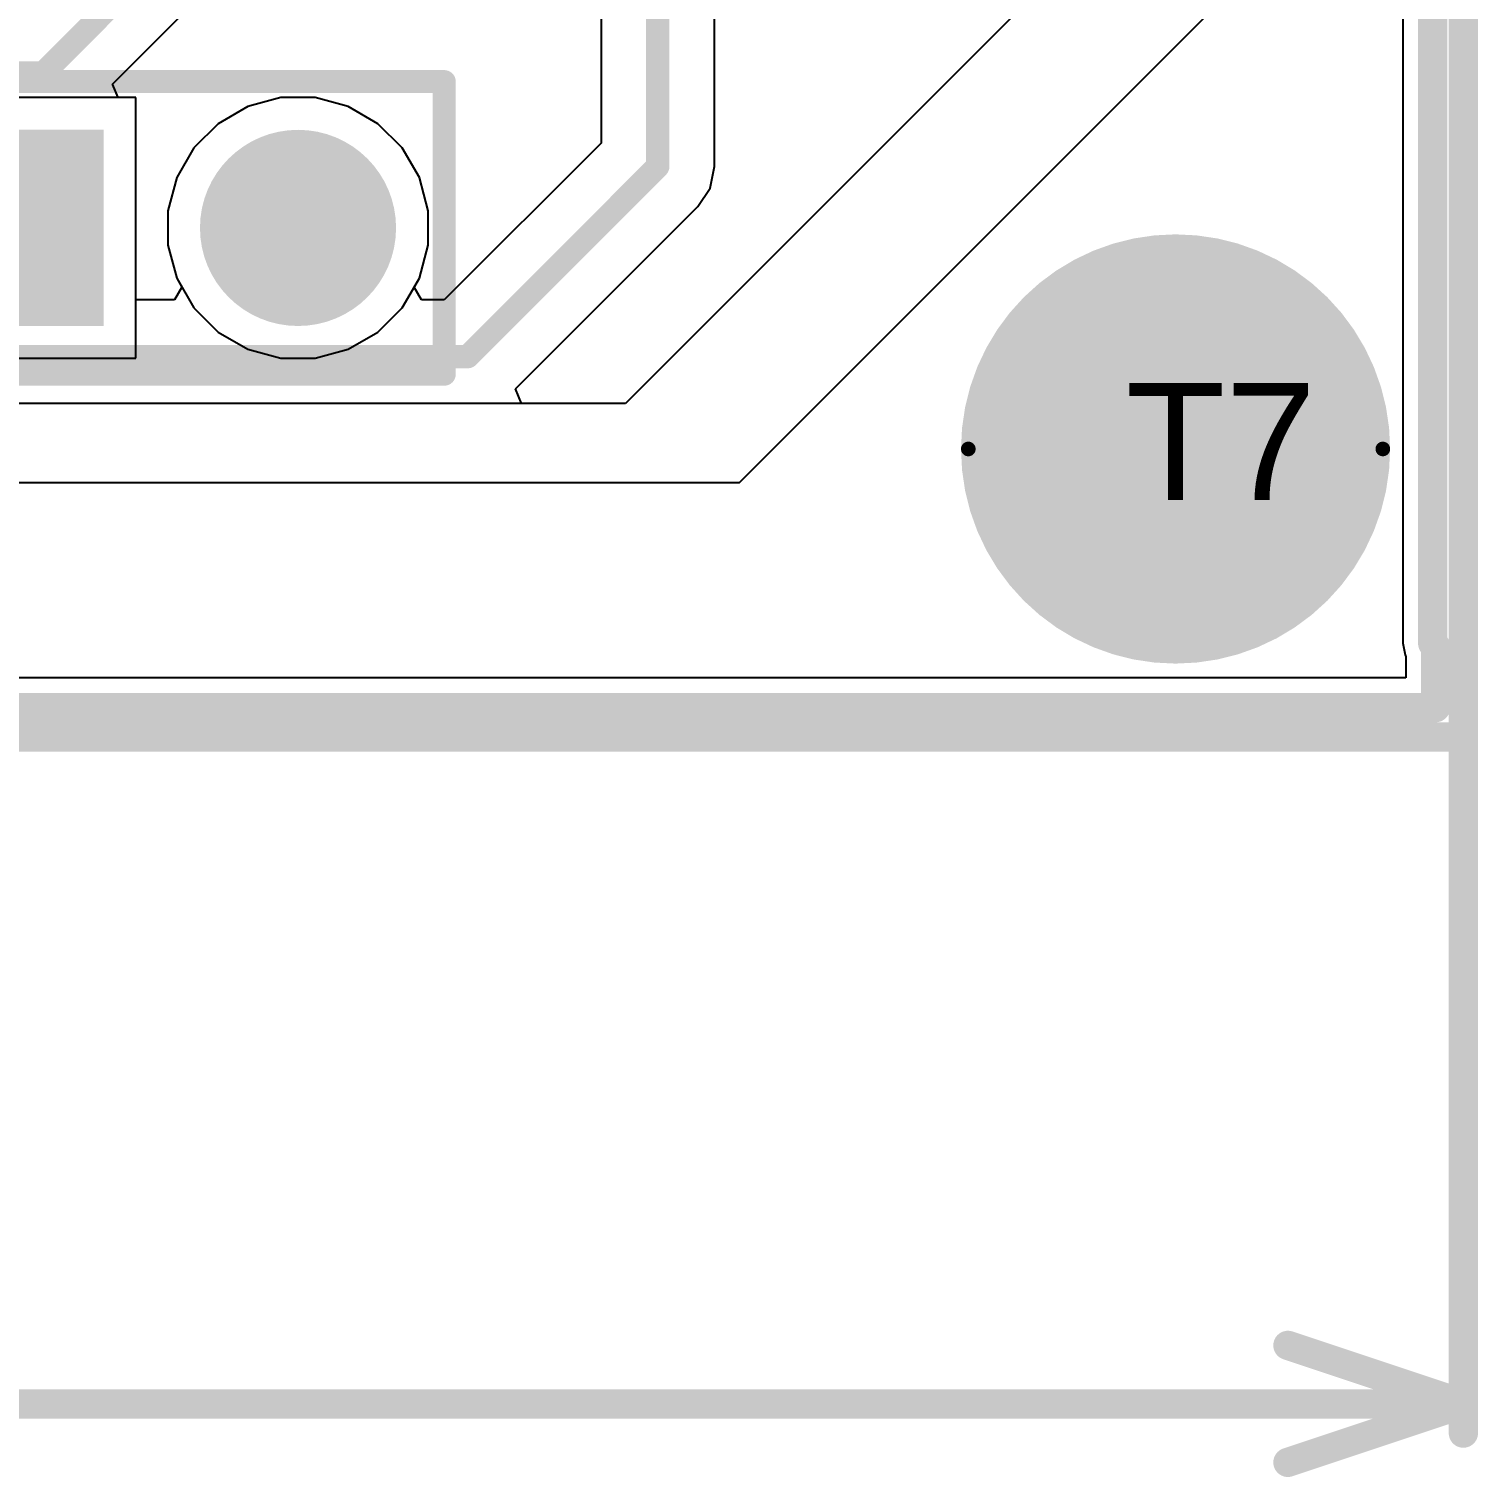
# Model space of a CAD drawing. Header units: inches. Extents: x -0.27 to 1.97, y -0.26 to 0.99.
# Drawn here: x 1.478 to 1.9735, y -0.253 to 0.242 of the extents above; entities that cross this region are included whole.
import ezdxf

# ---------------------------------------------------------------- set-up
doc = ezdxf.new("R2010")
doc.units = ezdxf.units.IN
doc.header["$MEASUREMENT"] = 0
for name, color, linetype in [('Bottom Layer', 5, 'Continuous'), ('Bottom Solder', 6, 'Continuous'), ('Keep-Out Layer', 6, 'Continuous'), ('Mechanical 1', 6, 'Continuous'), ('Multi-Layer', 9, 'Continuous'), ('Pad Holes', 156, 'Continuous'), ('Top Layer', 1, 'Continuous'), ('Top Overlay', 2, 'Continuous'), ('Top Solder', 216, 'Continuous')]:
    doc.layers.add(name, color=color, linetype=linetype)
doc.styles.add('Arial', font='', dxfattribs={"height": 0.2})
doc.styles.get('Arial').set_extended_font_data('Arial')

# ---------------------------------------------------------------- blocks, each defined once
blk = doc.blocks.new('HDR1X2_1')
at = {"layer": 'Bottom Layer'}
blk.add_hatch(color=5, dxfattribs=at).paths.add_polyline_path([(-0.02953, 0.02953), (0.02953, 0.02953), (0.02953, -0.02953), (-0.02953, -0.02953)])
h = blk.add_hatch(color=5, dxfattribs=at)
edge = h.paths.add_edge_path()
edge.add_arc((0.1, 0), 0.02953, 0, 360)
at = {"layer": 'Bottom Solder'}
blk.add_hatch(color=6, dxfattribs=at).paths.add_polyline_path([(-0.03353, 0.03353), (0.03353, 0.03353), (0.03353, -0.03353), (-0.03353, -0.03353)])
h = blk.add_hatch(color=6, dxfattribs=at)
edge = h.paths.add_edge_path()
edge.add_arc((0.1, 0), 0.03353, 0, 360)
at = {"layer": 'Multi-Layer'}
blk.add_hatch(color=9, dxfattribs=at).paths.add_polyline_path([(-0.02953, 0.02953), (0.02953, 0.02953), (0.02953, -0.02953), (-0.02953, -0.02953)])
h = blk.add_hatch(color=9, dxfattribs=at)
edge = h.paths.add_edge_path()
edge.add_arc((0.1, 0), 0.02953, 0, 360)
at = {"layer": 'Pad Holes'}
h = blk.add_hatch(color=7, dxfattribs=at)
edge = h.paths.add_edge_path()
edge.add_arc((0, 0), 0.01772, 0, 360)
h = blk.add_hatch(color=7, dxfattribs=at)
edge = h.paths.add_edge_path()
edge.add_arc((0.1, 0), 0.01772, 0, 360)
at = {"layer": 'Top Layer'}
blk.add_hatch(color=1, dxfattribs=at).paths.add_polyline_path([(-0.02953, 0.02953), (0.02953, 0.02953), (0.02953, -0.02953), (-0.02953, -0.02953)])
h = blk.add_hatch(color=1, dxfattribs=at)
edge = h.paths.add_edge_path()
edge.add_arc((0.1, 0), 0.02953, 0, 360)
at = {"layer": 'Top Solder'}
blk.add_hatch(color=216, dxfattribs=at).paths.add_polyline_path([(-0.03353, 0.03353), (0.03353, 0.03353), (0.03353, -0.03353), (-0.03353, -0.03353)])
h = blk.add_hatch(color=216, dxfattribs=at)
edge = h.paths.add_edge_path()
edge.add_arc((0.1, 0), 0.03353, 0, 360)
at = {"layer": 'Top Overlay'}
for points in [[(-0.05, 0.05, 0.00787, 0.00787, 0), (0.15, 0.05, 0.00787, 0.00787, 0)], [(-0.05, -0.05, 0.00787, 0.00787, 0), (-0.05, 0.05, 0.00787, 0.00787, 0)], [(0.15, -0.05, 0.00787, 0.00787, 0), (0.15, 0.05, 0.00787, 0.00787, 0)], [(-0.05, -0.05, 0.00787, 0.00787, 0), (0.15, -0.05, 0.00787, 0.00787, 0)]]:
    blk.add_lwpolyline(points, format="xyseb", dxfattribs=at)
for points in [[(-0.05197, 0.05, 0.00394, 0.00394, 1), (-0.04803, 0.05, 0.00394, 0.00394, 1)], [(-0.05197, 0.05, 0.00394, 0.00394, 1), (-0.04803, 0.05, 0.00394, 0.00394, 1)], [(0.14803, 0.05, 0.00394, 0.00394, 1), (0.15197, 0.05, 0.00394, 0.00394, 1)], [(0.14803, 0.05, 0.00394, 0.00394, 1), (0.15197, 0.05, 0.00394, 0.00394, 1)], [(-0.05197, -0.05, 0.00394, 0.00394, 1), (-0.04803, -0.05, 0.00394, 0.00394, 1)], [(-0.05197, -0.05, 0.00394, 0.00394, 1), (-0.04803, -0.05, 0.00394, 0.00394, 1)], [(0.14803, -0.05, 0.00394, 0.00394, 1), (0.15197, -0.05, 0.00394, 0.00394, 1)], [(0.14803, -0.05, 0.00394, 0.00394, 1), (0.15197, -0.05, 0.00394, 0.00394, 1)]]:
    blk.add_lwpolyline(points, format="xyseb", close=True, dxfattribs=at)
blk = doc.blocks.new('FIX_2_5_5')
at = {"layer": 'Bottom Layer'}
h = blk.add_hatch(color=5, dxfattribs=at)
edge = h.paths.add_edge_path()
edge.add_arc((0, 0), 0.0689, 0, 360)
at = {"layer": 'Bottom Solder'}
h = blk.add_hatch(color=6, dxfattribs=at)
edge = h.paths.add_edge_path()
edge.add_arc((0, 0), 0.0729, 0, 360)
at = {"layer": 'Multi-Layer'}
h = blk.add_hatch(color=9, dxfattribs=at)
edge = h.paths.add_edge_path()
edge.add_arc((0, 0), 0.0689, 0, 360)
at = {"layer": 'Pad Holes'}
h = blk.add_hatch(color=7, dxfattribs=at)
edge = h.paths.add_edge_path()
edge.add_arc((0, 0), 0.05315, 0, 360)
at = {"layer": 'Top Layer'}
h = blk.add_hatch(color=1, dxfattribs=at)
edge = h.paths.add_edge_path()
edge.add_arc((0, 0), 0.0689, 0, 360)
at = {"layer": 'Top Solder'}
h = blk.add_hatch(color=216, dxfattribs=at)
edge = h.paths.add_edge_path()
edge.add_arc((0, 0), 0.0729, 0, 360)
at = {"layer": 'Top Overlay'}
for points in [[(0.07087, 0, 0.005, 0.005, 1), (-0.07087, 0, 0.005, 0.005, 1)], [(-0.07212, 0, 0.0025, 0.0025, 1), (-0.06962, 0, 0.0025, 0.0025, 1)], [(0.06962, 0, 0.0025, 0.0025, 1), (0.07212, 0, 0.0025, 0.0025, 1)]]:
    blk.add_lwpolyline(points, format="xyseb", close=True, dxfattribs=at)

msp = doc.modelspace()

# ---------------------------------------------------------------- linework, layer by layer
at = {"layer": 'Bottom Layer'}
for p, q in [((1.9478, 0.9628), (1.9478, 0.032)), ((1.863, 0.295), (1.682, 0.114)), ((1.721, 0.087), (1.892, 0.258)), ((1.51453, 0.21853), (1.42547, 0.21853)), ((1.51453, 0.12947), (1.51453, 0.21853)), ((1.56414, 0.21853), (1.55281, 0.21549)), ((1.57586, 0.21853), (1.56414, 0.21853)), ((1.58719, 0.21549), (1.57586, 0.21853)), ((1.55281, 0.21549), (1.54266, 0.20963)), ((1.59734, 0.20963), (1.58719, 0.21549)), ((1.54266, 0.20963), (1.53437, 0.20134)), ((1.60563, 0.20134), (1.59734, 0.20963)), ((1.53437, 0.20134), (1.52851, 0.19119)), ((1.61149, 0.19119), (1.60563, 0.20134)), ((1.52851, 0.19119), (1.52547, 0.17986)), ((1.61453, 0.17986), (1.61149, 0.19119)), ((1.52547, 0.17986), (1.52547, 0.16814)), ((1.61453, 0.16814), (1.61453, 0.17986)), ((1.52547, 0.16814), (1.52851, 0.15681)), ((1.61149, 0.15681), (1.61453, 0.16814)), ((1.52851, 0.15681), (1.53437, 0.14666)), ((1.60563, 0.14666), (1.61149, 0.15681)), ((1.53437, 0.14666), (1.54266, 0.13837)), ((1.59734, 0.13837), (1.60563, 0.14666)), ((1.54266, 0.13837), (1.55281, 0.13251)), ((1.58719, 0.13251), (1.59734, 0.13837)), ((1.42547, 0.12947), (1.51453, 0.12947)), ((1.55281, 0.13251), (1.56414, 0.12947)), ((1.56414, 0.12947), (1.57586, 0.12947)), ((1.57586, 0.12947), (1.58719, 0.13251)), ((1.682, 0.114), (0.265, 0.114)), ((0.238, 0.087), (1.721, 0.087)), ((1.9478, 0.032), (1.94858, 0.0281)), ((1.94858, 0.0281), (1.9488, 0.02776)), ((1.9488, 0.02776), (1.9488, 0.0202)), ((1.9488, 0.0202), (0.0202, 0.0202))]:
    msp.add_line(p, q, dxfattribs=at)
at = {"layer": 'Keep-Out Layer'}
for points in [[(1.958, 0.032, 0.01, 0.01, 0), (1.958, 0.973, 0.01, 0.01, 0)], [(1.958, 0.032, 0.01, 0.01, 0), (1.959, 0.031, 0.01, 0.01, 0)], [(1.959, 0.01, 0.01, 0.01, 0), (1.959, 0.031, 0.01, 0.01, 0)], [(0.01, 0.01, 0.01, 0.01, 0), (1.959, 0.01, 0.01, 0.01, 0)]]:
    msp.add_lwpolyline(points, format="xyseb", dxfattribs=at)
for points in [[(1.9555, 0.032, 0.005, 0.005, 1), (1.9605, 0.032, 0.005, 0.005, 1)], [(1.9555, 0.032, 0.005, 0.005, 1), (1.9605, 0.032, 0.005, 0.005, 1)], [(1.9565, 0.031, 0.005, 0.005, 1), (1.9615, 0.031, 0.005, 0.005, 1)], [(1.9565, 0.031, 0.005, 0.005, 1), (1.9615, 0.031, 0.005, 0.005, 1)], [(1.9565, 0.01, 0.005, 0.005, 1), (1.9615, 0.01, 0.005, 0.005, 1)], [(1.9565, 0.01, 0.005, 0.005, 1), (1.9615, 0.01, 0.005, 0.005, 1)]]:
    msp.add_lwpolyline(points, format="xyseb", close=True, dxfattribs=at)
at = {"layer": 'Mechanical 1'}
for points in [[(1.9685, 0.0365, 0.01, 0.01, 0), (1.9685, 0.98425, 0.01, 0.01, 0)], [(1.9685, 0, 0.01, 0.01, 0), (1.9685, 0.0365, 0.01, 0.01, 0)], [(1.9685, -0.238, 0.01, 0.01, 0), (1.9685, 0.0215, 0.01, 0.01, 0)], [(0, 0, 0.01, 0.01, 0), (1.9685, 0, 0.01, 0.01, 0)], [(1.9085, -0.208, 0.01, 0.01, 0), (1.9685, -0.228, 0.01, 0.01, 0)], [(1.11921, -0.228, 0.01, 0.01, 0), (1.9685, -0.228, 0.01, 0.01, 0)], [(1.9085, -0.248, 0.01, 0.01, 0), (1.9685, -0.228, 0.01, 0.01, 0)]]:
    msp.add_lwpolyline(points, format="xyseb", dxfattribs=at)
for points in [[(1.966, 0.0365, 0.005, 0.005, 1), (1.971, 0.0365, 0.005, 0.005, 1)], [(1.966, 0.0365, 0.005, 0.005, 1), (1.971, 0.0365, 0.005, 0.005, 1)], [(1.966, 0.0215, 0.005, 0.005, 1), (1.971, 0.0215, 0.005, 0.005, 1)], [(1.966, 0, 0.005, 0.005, 1), (1.971, 0, 0.005, 0.005, 1)], [(1.966, 0, 0.005, 0.005, 1), (1.971, 0, 0.005, 0.005, 1)], [(1.906, -0.208, 0.005, 0.005, 1), (1.911, -0.208, 0.005, 0.005, 1)], [(1.966, -0.228, 0.005, 0.005, 1), (1.971, -0.228, 0.005, 0.005, 1)], [(1.966, -0.228, 0.005, 0.005, 1), (1.971, -0.228, 0.005, 0.005, 1)], [(1.966, -0.228, 0.005, 0.005, 1), (1.971, -0.228, 0.005, 0.005, 1)], [(1.966, -0.238, 0.005, 0.005, 1), (1.971, -0.238, 0.005, 0.005, 1)], [(1.906, -0.248, 0.005, 0.005, 1), (1.911, -0.248, 0.005, 0.005, 1)]]:
    msp.add_lwpolyline(points, format="xyseb", close=True, dxfattribs=at)
at = {"layer": 'Top Layer'}
for p, q in [((1.9478, 0.47358), (1.9478, 0.032)), ((1.871, 0.303), (1.682, 0.114)), ((1.67363, 0.30202), (1.67363, 0.20302)), ((1.71237, 0.195), (1.71237, 0.30202)), ((1.50654, 0.22315), (1.5687, 0.2853)), ((1.721, 0.087), (1.892, 0.258)), ((1.50846, 0.21853), (1.50654, 0.22315)), ((1.51453, 0.21853), (1.50846, 0.21853)), ((1.51453, 0.14937), (1.51453, 0.21853)), ((1.56414, 0.21853), (1.55281, 0.21549)), ((1.57586, 0.21853), (1.56414, 0.21853)), ((1.58719, 0.21549), (1.57586, 0.21853)), ((1.55281, 0.21549), (1.54266, 0.20963)), ((1.59734, 0.20963), (1.58719, 0.21549)), ((1.54266, 0.20963), (1.53437, 0.20134)), ((1.60563, 0.20134), (1.59734, 0.20963)), ((1.53437, 0.20134), (1.52851, 0.19119)), ((1.61149, 0.19119), (1.60563, 0.20134)), ((1.67363, 0.20302), (1.61998, 0.14937)), ((1.7109, 0.18759), (1.71237, 0.195)), ((1.52851, 0.19119), (1.52547, 0.17986)), ((1.61453, 0.17986), (1.61149, 0.19119)), ((1.7067, 0.1813), (1.7109, 0.18759)), ((1.52547, 0.17986), (1.52547, 0.16814)), ((1.61453, 0.16814), (1.61453, 0.17986)), ((1.6444, 0.119), (1.7067, 0.1813)), ((1.52547, 0.16814), (1.52851, 0.15681)), ((1.61149, 0.15681), (1.61453, 0.16814)), ((1.5303, 0.1537), (1.5278, 0.14937)), ((1.52851, 0.15681), (1.5303, 0.1537)), ((1.6097, 0.1537), (1.61149, 0.15681)), ((1.6122, 0.14937), (1.6097, 0.1537)), ((1.5278, 0.14937), (1.51453, 0.14937)), ((1.61998, 0.14937), (1.6122, 0.14937)), ((1.64647, 0.114), (1.6444, 0.119)), ((1.682, 0.114), (1.64647, 0.114)), ((0.238, 0.087), (1.721, 0.087)), ((1.9478, 0.032), (1.94858, 0.0281)), ((1.94858, 0.0281), (1.9488, 0.02776)), ((1.9488, 0.02776), (1.9488, 0.0202)), ((1.9488, 0.0202), (0.0202, 0.0202))]:
    msp.add_line(p, q, dxfattribs=at)
for points in [[(1.693, 0.195, 0.008, 0.008, 0), (1.693, 0.318, 0.008, 0.008, 0)], [(1.483, 0.227, 0.008, 0.008, 0), (1.555, 0.299, 0.008, 0.008, 0)], [(1.41917, 0.227, 0.008, 0.008, 0), (1.483, 0.227, 0.008, 0.008, 0)], [(1.628, 0.13, 0.008, 0.008, 0), (1.693, 0.195, 0.008, 0.008, 0)], [(1.046, 0.13, 0.008, 0.008, 0), (1.628, 0.13, 0.008, 0.008, 0)]]:
    msp.add_lwpolyline(points, format="xyseb", dxfattribs=at)
for points in [[(1.481, 0.227, 0.004, 0.004, 1), (1.485, 0.227, 0.004, 0.004, 1)], [(1.481, 0.227, 0.004, 0.004, 1), (1.485, 0.227, 0.004, 0.004, 1)], [(1.691, 0.195, 0.004, 0.004, 1), (1.695, 0.195, 0.004, 0.004, 1)], [(1.691, 0.195, 0.004, 0.004, 1), (1.695, 0.195, 0.004, 0.004, 1)], [(1.626, 0.13, 0.004, 0.004, 1), (1.63, 0.13, 0.004, 0.004, 1)], [(1.626, 0.13, 0.004, 0.004, 1), (1.63, 0.13, 0.004, 0.004, 1)]]:
    msp.add_lwpolyline(points, format="xyseb", close=True, dxfattribs=at)

# ---------------------------------------------------------------- block references
for name, p in [('HDR1X2_1', (1.47, 0.174)), ('FIX_2_5_5', (1.87008, 0.09843))]:
    msp.add_blockref(name, p)

# ---------------------------------------------------------------- texts
at = {"layer": 'Top Overlay', "style": 'Arial'}
msp.add_text('T7', height=0.04, dxfattribs=at).set_placement((1.853, 0.081))

doc.saveas('drawing.dxf')
